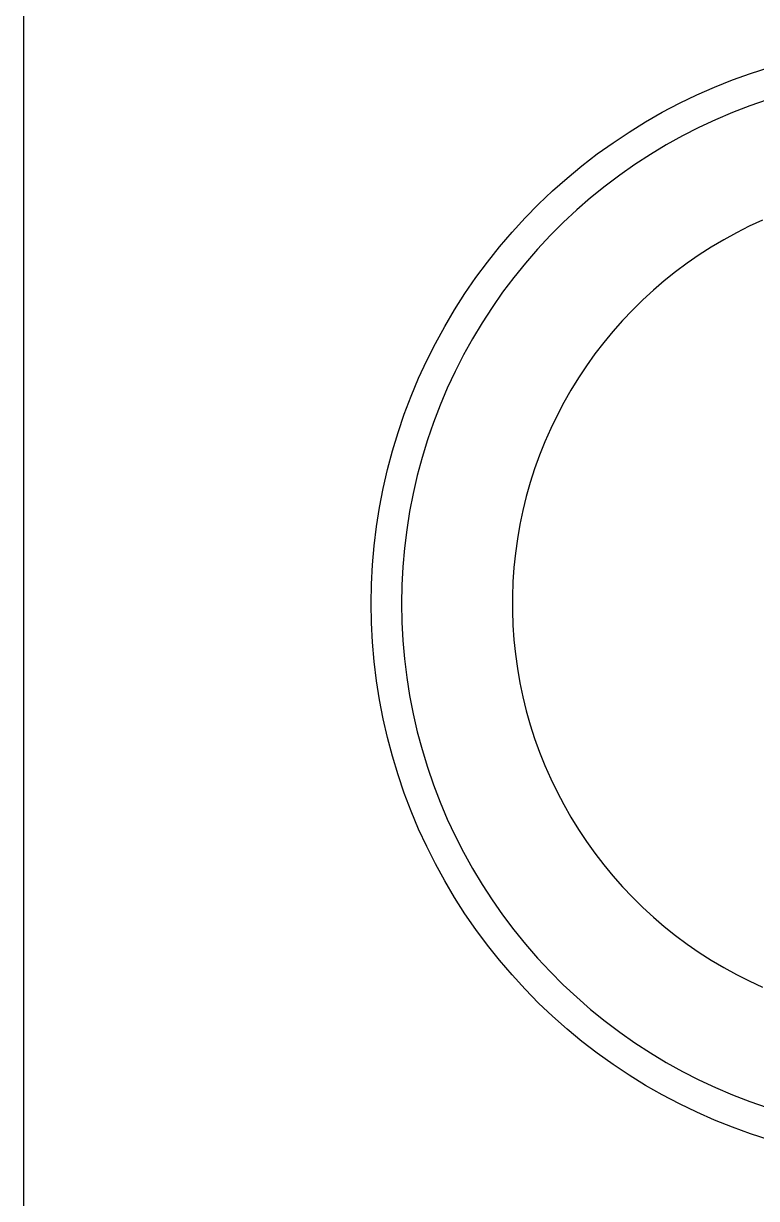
# Model space of a CAD drawing. Header units: millimetres. Extents: x -573 to 3430, y 0 to 3769.
# Drawn here: x 312.09 to 316.94, y 443.54 to 451.31 of the extents above; entities that cross this region are included whole.
import ezdxf

# ---------------------------------------------------------------- set-up
doc = ezdxf.new("R2010")
doc.units = ezdxf.units.MM
doc.layers.add('01 Basic thick', color=7, linetype='Continuous', lineweight=35)

msp = doc.modelspace()

# ---------------------------------------------------------------- linework, layer by layer
at = {"layer": '01 Basic thick', "lineweight": -3}
for p, q in [((312.089, 477.374, -368.0535), (312.089, 442.5704, -368.0535)), ((316.8971, 450.9753, -368.0535), (317.0187, 451.0143, -368.0535)), ((316.6583, 450.8847, -368.0535), (316.7769, 450.9321, -368.0535)), ((316.7769, 450.9321, -368.0535), (316.8971, 450.9753, -368.0535)), ((316.4263, 450.7779, -368.0535), (316.5414, 450.8333, -368.0535)), ((316.5414, 450.8333, -368.0535), (316.6583, 450.8847, -368.0535)), ((316.3132, 450.7185, -368.0535), (316.4263, 450.7779, -368.0535)), ((316.8919, 450.7611, -368.0535), (316.7779, 450.7173, -368.0535)), ((317.0074, 450.8009, -368.0535), (316.8919, 450.7611, -368.0535)), ((316.2022, 450.6553, -368.0535), (316.3132, 450.7185, -368.0535)), ((316.6654, 450.6696, -368.0535), (316.5547, 450.6179, -368.0535)), ((316.7779, 450.7173, -368.0535), (316.6654, 450.6696, -368.0535)), ((316.0935, 450.5883, -368.0535), (316.2022, 450.6553, -368.0535)), ((316.5547, 450.6179, -368.0535), (316.4459, 450.5625, -368.0535)), ((315.8833, 450.4432, -368.0535), (315.9871, 450.5175, -368.0535)), ((315.9871, 450.5175, -368.0535), (316.0935, 450.5883, -368.0535)), ((316.4459, 450.5625, -368.0535), (316.339, 450.5033, -368.0535)), ((315.782, 450.3653, -368.0535), (315.8833, 450.4432, -368.0535)), ((316.2343, 450.4403, -368.0535), (316.1319, 450.3738, -368.0535)), ((316.339, 450.5033, -368.0535), (316.2343, 450.4403, -368.0535)), ((315.6836, 450.2839, -368.0535), (315.782, 450.3653, -368.0535)), ((316.1319, 450.3738, -368.0535), (316.0318, 450.3037, -368.0535)), ((315.588, 450.1992, -368.0535), (315.6836, 450.2839, -368.0535)), ((316.0318, 450.3037, -368.0535), (315.9342, 450.2302, -368.0535)), ((315.9342, 450.2302, -368.0535), (315.8393, 450.1533, -368.0535)), ((315.4953, 450.1113, -368.0535), (315.588, 450.1992, -368.0535)), ((315.8393, 450.1533, -368.0535), (315.7471, 450.0732, -368.0535)), ((315.4058, 450.0202, -368.0535), (315.4953, 450.1113, -368.0535)), ((315.7471, 450.0732, -368.0535), (315.6577, 449.9899, -368.0535)), ((315.3195, 449.926, -368.0535), (315.4058, 450.0202, -368.0535)), ((315.6577, 449.9899, -368.0535), (315.5713, 449.9035, -368.0535)), ((316.9751, 450.0055, -368.0535), (316.8883, 449.9655, -368.0535)), ((315.2364, 449.829, -368.0535), (315.3195, 449.926, -368.0535)), ((315.5713, 449.9035, -368.0535), (315.488, 449.8141, -368.0535)), ((316.8029, 449.9226, -368.0535), (316.7191, 449.8767, -368.0535)), ((316.8883, 449.9655, -368.0535), (316.8029, 449.9226, -368.0535)), ((315.1568, 449.7291, -368.0535), (315.2364, 449.829, -368.0535)), ((315.488, 449.8141, -368.0535), (315.4079, 449.7219, -368.0535)), ((316.6369, 449.828, -368.0535), (316.5565, 449.7765, -368.0535)), ((316.7191, 449.8767, -368.0535), (316.6369, 449.828, -368.0535)), ((316.5565, 449.7765, -368.0535), (316.4779, 449.7222, -368.0535)), ((315.0806, 449.6265, -368.0535), (315.1568, 449.7291, -368.0535)), ((315.4079, 449.7219, -368.0535), (315.331, 449.627, -368.0535)), ((316.4012, 449.6653, -368.0535), (316.3265, 449.6057, -368.0535)), ((316.4779, 449.7222, -368.0535), (316.4012, 449.6653, -368.0535)), ((315.0081, 449.5214, -368.0535), (315.0806, 449.6265, -368.0535)), ((315.331, 449.627, -368.0535), (315.2575, 449.5294, -368.0535)), ((316.3265, 449.6057, -368.0535), (316.2539, 449.5436, -368.0535)), ((314.9392, 449.4139, -368.0535), (315.0081, 449.5214, -368.0535)), ((315.2575, 449.5294, -368.0535), (315.1874, 449.4294, -368.0535)), ((316.2539, 449.5436, -368.0535), (316.1835, 449.479, -368.0535)), ((315.1874, 449.4294, -368.0535), (315.1209, 449.3269, -368.0535)), ((316.1835, 449.479, -368.0535), (316.1154, 449.4121, -368.0535)), ((314.8741, 449.304, -368.0535), (314.9392, 449.4139, -368.0535)), ((316.1154, 449.4121, -368.0535), (316.0496, 449.3428, -368.0535)), ((314.8128, 449.1919, -368.0535), (314.8741, 449.304, -368.0535)), ((315.1209, 449.3269, -368.0535), (315.0579, 449.2222, -368.0535)), ((315.9862, 449.2713, -368.0535), (315.9254, 449.1976, -368.0535)), ((316.0496, 449.3428, -368.0535), (315.9862, 449.2713, -368.0535)), ((315.0579, 449.2222, -368.0535), (314.9987, 449.1153, -368.0535)), ((315.9254, 449.1976, -368.0535), (315.8671, 449.1219, -368.0535)), ((314.7554, 449.0778, -368.0535), (314.8128, 449.1919, -368.0535)), ((315.8671, 449.1219, -368.0535), (315.8115, 449.0443, -368.0535)), ((314.7019, 448.9618, -368.0535), (314.7554, 449.0778, -368.0535)), ((314.9987, 449.1153, -368.0535), (314.9433, 449.0065, -368.0535)), ((315.8115, 449.0443, -368.0535), (315.7586, 448.9647, -368.0535)), ((314.6526, 448.844, -368.0535), (314.7019, 448.9618, -368.0535)), ((314.9433, 449.0065, -368.0535), (314.8916, 448.8958, -368.0535)), ((315.7586, 448.9647, -368.0535), (315.7085, 448.8834, -368.0535)), ((314.8916, 448.8958, -368.0535), (314.8439, 448.7833, -368.0535)), ((315.7085, 448.8834, -368.0535), (315.6612, 448.8004, -368.0535)), ((314.6073, 448.7246, -368.0535), (314.6526, 448.844, -368.0535)), ((314.8439, 448.7833, -368.0535), (314.8001, 448.6693, -368.0535)), ((315.6612, 448.8004, -368.0535), (315.6168, 448.7158, -368.0535)), ((314.5661, 448.6036, -368.0535), (314.6073, 448.7246, -368.0535)), ((314.8001, 448.6693, -368.0535), (314.7603, 448.5538, -368.0535)), ((315.6168, 448.7158, -368.0535), (315.5753, 448.6297, -368.0535)), ((314.5292, 448.4814, -368.0535), (314.5661, 448.6036, -368.0535)), ((315.5753, 448.6297, -368.0535), (315.5369, 448.5423, -368.0535)), ((314.7603, 448.5538, -368.0535), (314.7246, 448.4369, -368.0535)), ((315.5369, 448.5423, -368.0535), (315.5015, 448.4535, -368.0535)), ((314.4965, 448.3579, -368.0535), (314.5292, 448.4814, -368.0535)), ((314.7246, 448.4369, -368.0535), (314.693, 448.3189, -368.0535)), ((315.5015, 448.4535, -368.0535), (315.4691, 448.3636, -368.0535)), ((314.4681, 448.2334, -368.0535), (314.4965, 448.3579, -368.0535)), ((315.4691, 448.3636, -368.0535), (315.4399, 448.2727, -368.0535)), ((314.693, 448.3189, -368.0535), (314.6655, 448.1999, -368.0535)), ((315.4399, 448.2727, -368.0535), (315.4139, 448.1808, -368.0535)), ((314.444, 448.1079, -368.0535), (314.4681, 448.2334, -368.0535)), ((314.6655, 448.1999, -368.0535), (314.6422, 448.08, -368.0535)), ((314.4242, 447.9817, -368.0535), (314.444, 448.1079, -368.0535)), ((315.4139, 448.1808, -368.0535), (315.391, 448.088, -368.0535)), ((314.6422, 448.08, -368.0535), (314.6231, 447.9593, -368.0535)), ((315.391, 448.088, -368.0535), (315.3714, 447.9945, -368.0535)), ((314.4088, 447.8549, -368.0535), (314.4242, 447.9817, -368.0535)), ((314.6231, 447.9593, -368.0535), (314.6082, 447.8381, -368.0535)), ((315.3714, 447.9945, -368.0535), (315.355, 447.9004, -368.0535)), ((315.355, 447.9004, -368.0535), (315.3418, 447.8058, -368.0535)), ((314.3978, 447.7277, -368.0535), (314.4088, 447.8549, -368.0535)), ((314.6082, 447.8381, -368.0535), (314.5975, 447.7164, -368.0535)), ((315.3418, 447.8058, -368.0535), (315.3319, 447.7108, -368.0535)), ((314.3912, 447.6001, -368.0535), (314.3978, 447.7277, -368.0535)), ((314.5975, 447.7164, -368.0535), (314.5911, 447.5944, -368.0535)), ((315.3319, 447.7108, -368.0535), (315.3253, 447.6155, -368.0535)), ((314.389, 447.4724, -368.0535), (314.3912, 447.6001, -368.0535)), ((314.5911, 447.5944, -368.0535), (314.589, 447.4722, -368.0535)), ((315.3253, 447.6155, -368.0535), (315.322, 447.52, -368.0535)), ((315.322, 447.52, -368.0535), (315.322, 447.4245, -368.0535)), ((314.3912, 447.3447, -368.0535), (314.389, 447.4724, -368.0535)), ((314.589, 447.4722, -368.0535), (314.5911, 447.3501, -368.0535)), ((315.322, 447.4245, -368.0535), (315.3253, 447.329, -368.0535)), ((314.3978, 447.2171, -368.0535), (314.3912, 447.3447, -368.0535)), ((314.5911, 447.3501, -368.0535), (314.5975, 447.2281, -368.0535)), ((315.3253, 447.329, -368.0535), (315.3319, 447.2337, -368.0535)), ((314.4088, 447.0899, -368.0535), (314.3978, 447.2171, -368.0535)), ((314.5975, 447.2281, -368.0535), (314.6082, 447.1064, -368.0535)), ((315.3319, 447.2337, -368.0535), (315.3418, 447.1386, -368.0535)), ((314.6082, 447.1064, -368.0535), (314.6231, 446.9851, -368.0535)), ((315.3418, 447.1386, -368.0535), (315.355, 447.044, -368.0535)), ((314.4242, 446.9631, -368.0535), (314.4088, 447.0899, -368.0535)), ((315.355, 447.044, -368.0535), (315.3714, 446.9499, -368.0535)), ((314.444, 446.8369, -368.0535), (314.4242, 446.9631, -368.0535)), ((314.6231, 446.9851, -368.0535), (314.6422, 446.8645, -368.0535)), ((315.3714, 446.9499, -368.0535), (315.391, 446.8564, -368.0535)), ((314.6422, 446.8645, -368.0535), (314.6655, 446.7445, -368.0535)), ((314.4681, 446.7114, -368.0535), (314.444, 446.8369, -368.0535)), ((315.391, 446.8564, -368.0535), (315.4139, 446.7637, -368.0535)), ((314.4965, 446.5869, -368.0535), (314.4681, 446.7114, -368.0535)), ((314.6655, 446.7445, -368.0535), (314.693, 446.6255, -368.0535)), ((315.4139, 446.7637, -368.0535), (315.4399, 446.6718, -368.0535)), ((315.4399, 446.6718, -368.0535), (315.4691, 446.5808, -368.0535)), ((314.5292, 446.4634, -368.0535), (314.4965, 446.5869, -368.0535)), ((314.693, 446.6255, -368.0535), (314.7246, 446.5075, -368.0535)), ((315.4691, 446.5808, -368.0535), (315.5015, 446.4909, -368.0535)), ((314.7246, 446.5075, -368.0535), (314.7603, 446.3907, -368.0535)), ((315.5015, 446.4909, -368.0535), (315.5369, 446.4022, -368.0535)), ((314.5661, 446.3412, -368.0535), (314.5292, 446.4634, -368.0535)), ((315.5369, 446.4022, -368.0535), (315.5753, 446.3147, -368.0535)), ((314.6073, 446.2202, -368.0535), (314.5661, 446.3412, -368.0535)), ((314.7603, 446.3907, -368.0535), (314.8001, 446.2752, -368.0535)), ((314.8001, 446.2752, -368.0535), (314.8439, 446.1611, -368.0535)), ((315.5753, 446.3147, -368.0535), (315.6168, 446.2286, -368.0535)), ((314.6526, 446.1008, -368.0535), (314.6073, 446.2202, -368.0535)), ((315.6168, 446.2286, -368.0535), (315.6612, 446.1441, -368.0535)), ((314.7019, 445.983, -368.0535), (314.6526, 446.1008, -368.0535)), ((314.8439, 446.1611, -368.0535), (314.8916, 446.0487, -368.0535)), ((315.6612, 446.1441, -368.0535), (315.7085, 446.0611, -368.0535)), ((314.8916, 446.0487, -368.0535), (314.9433, 445.9379, -368.0535)), ((315.7085, 446.0611, -368.0535), (315.7586, 445.9797, -368.0535)), ((314.7554, 445.867, -368.0535), (314.7019, 445.983, -368.0535)), ((314.9433, 445.9379, -368.0535), (314.9987, 445.8291, -368.0535)), ((315.7586, 445.9797, -368.0535), (315.8115, 445.9002, -368.0535)), ((314.8128, 445.7529, -368.0535), (314.7554, 445.867, -368.0535)), ((315.8115, 445.9002, -368.0535), (315.8671, 445.8225, -368.0535)), ((314.9987, 445.8291, -368.0535), (315.0579, 445.7223, -368.0535)), ((315.8671, 445.8225, -368.0535), (315.9254, 445.7468, -368.0535)), ((314.8741, 445.6408, -368.0535), (314.8128, 445.7529, -368.0535)), ((315.0579, 445.7223, -368.0535), (315.1209, 445.6175, -368.0535)), ((315.9254, 445.7468, -368.0535), (315.9862, 445.6731, -368.0535)), ((314.9392, 445.5309, -368.0535), (314.8741, 445.6408, -368.0535)), ((315.9862, 445.6731, -368.0535), (316.0496, 445.6016, -368.0535)), ((315.1209, 445.6175, -368.0535), (315.1874, 445.5151, -368.0535)), ((316.0496, 445.6016, -368.0535), (316.1154, 445.5324, -368.0535)), ((315.0081, 445.4234, -368.0535), (314.9392, 445.5309, -368.0535)), ((315.1874, 445.5151, -368.0535), (315.2575, 445.415, -368.0535)), ((316.1154, 445.5324, -368.0535), (316.1835, 445.4654, -368.0535)), ((315.0806, 445.3182, -368.0535), (315.0081, 445.4234, -368.0535)), ((315.2575, 445.415, -368.0535), (315.331, 445.3174, -368.0535)), ((316.1835, 445.4654, -368.0535), (316.2539, 445.4008, -368.0535)), ((316.2539, 445.4008, -368.0535), (316.3265, 445.3387, -368.0535)), ((315.1568, 445.2157, -368.0535), (315.0806, 445.3182, -368.0535)), ((315.331, 445.3174, -368.0535), (315.4079, 445.2225, -368.0535)), ((316.3265, 445.3387, -368.0535), (316.4012, 445.2792, -368.0535)), ((316.4012, 445.2792, -368.0535), (316.4779, 445.2222, -368.0535)), ((315.2364, 445.1158, -368.0535), (315.1568, 445.2157, -368.0535)), ((315.4079, 445.2225, -368.0535), (315.488, 445.1303, -368.0535)), ((316.4779, 445.2222, -368.0535), (316.5565, 445.1679, -368.0535)), ((316.5565, 445.1679, -368.0535), (316.6369, 445.1164, -368.0535)), ((315.3195, 445.0188, -368.0535), (315.2364, 445.1158, -368.0535)), ((315.488, 445.1303, -368.0535), (315.5713, 445.041, -368.0535)), ((316.6369, 445.1164, -368.0535), (316.7191, 445.0677, -368.0535)), ((315.4058, 444.9246, -368.0535), (315.3195, 445.0188, -368.0535)), ((315.5713, 445.041, -368.0535), (315.6577, 444.9546, -368.0535)), ((316.7191, 445.0677, -368.0535), (316.8029, 445.0219, -368.0535)), ((316.8029, 445.0219, -368.0535), (316.8883, 444.9789, -368.0535)), ((315.4953, 444.8335, -368.0535), (315.4058, 444.9246, -368.0535)), ((315.6577, 444.9546, -368.0535), (315.7471, 444.8713, -368.0535)), ((316.8883, 444.9789, -368.0535), (316.9751, 444.939, -368.0535)), ((315.7471, 444.8713, -368.0535), (315.8393, 444.7911, -368.0535)), ((315.588, 444.7456, -368.0535), (315.4953, 444.8335, -368.0535)), ((315.8393, 444.7911, -368.0535), (315.9342, 444.7142, -368.0535)), ((315.6836, 444.6609, -368.0535), (315.588, 444.7456, -368.0535)), ((315.9342, 444.7142, -368.0535), (316.0318, 444.6407, -368.0535)), ((315.782, 444.5795, -368.0535), (315.6836, 444.6609, -368.0535)), ((316.0318, 444.6407, -368.0535), (316.1319, 444.5706, -368.0535)), ((315.8833, 444.5016, -368.0535), (315.782, 444.5795, -368.0535)), ((316.1319, 444.5706, -368.0535), (316.2343, 444.5041, -368.0535)), ((315.9871, 444.4273, -368.0535), (315.8833, 444.5016, -368.0535)), ((316.2343, 444.5041, -368.0535), (316.339, 444.4412, -368.0535)), ((316.0935, 444.3565, -368.0535), (315.9871, 444.4273, -368.0535)), ((316.339, 444.4412, -368.0535), (316.4459, 444.3819, -368.0535)), ((316.4459, 444.3819, -368.0535), (316.5547, 444.3265, -368.0535)), ((316.2022, 444.2895, -368.0535), (316.0935, 444.3565, -368.0535)), ((316.5547, 444.3265, -368.0535), (316.6654, 444.2749, -368.0535)), ((316.3132, 444.2263, -368.0535), (316.2022, 444.2895, -368.0535)), ((316.4263, 444.1669, -368.0535), (316.3132, 444.2263, -368.0535)), ((316.6654, 444.2749, -368.0535), (316.7779, 444.2271, -368.0535)), ((316.7779, 444.2271, -368.0535), (316.8919, 444.1833, -368.0535)), ((316.5414, 444.1115, -368.0535), (316.4263, 444.1669, -368.0535)), ((316.8919, 444.1833, -368.0535), (317.0074, 444.1436, -368.0535)), ((316.6583, 444.0601, -368.0535), (316.5414, 444.1115, -368.0535)), ((316.7769, 444.0127, -368.0535), (316.6583, 444.0601, -368.0535)), ((316.8971, 443.9695, -368.0535), (316.7769, 444.0127, -368.0535)), ((317.0187, 443.9304, -368.0535), (316.8971, 443.9695, -368.0535))]:
    msp.add_line(p, q, dxfattribs=at)

doc.saveas('drawing.dxf')
